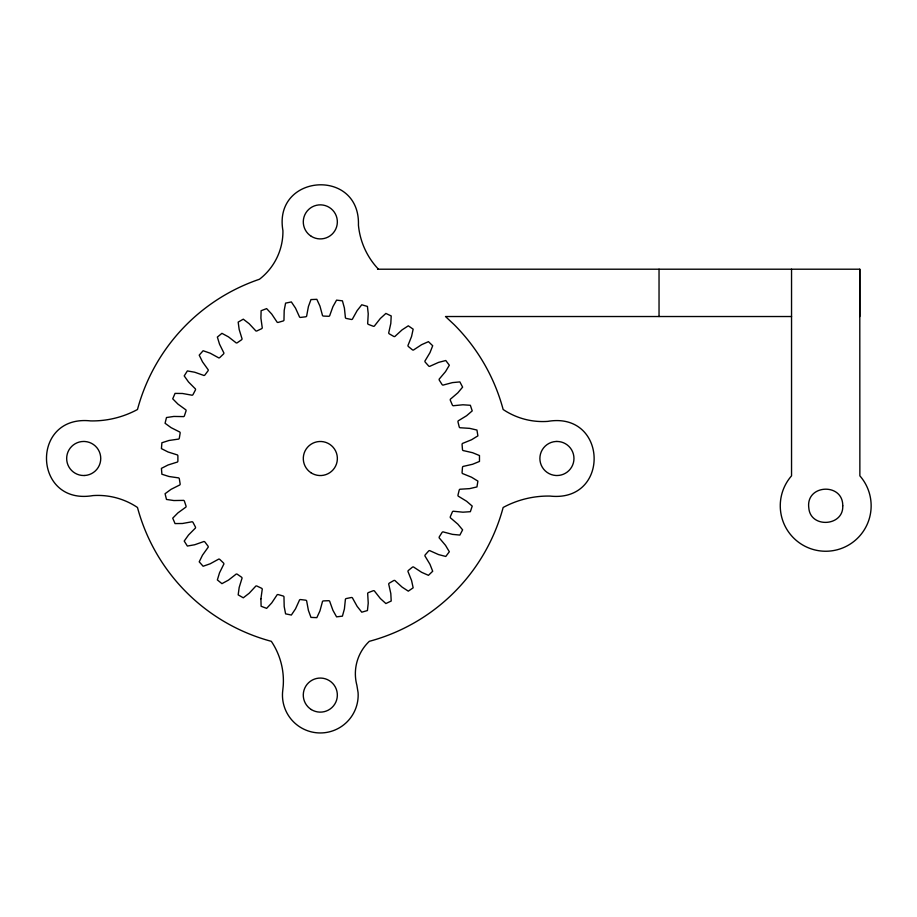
<?xml version="1.0" encoding="UTF-8"?>
<svg xmlns="http://www.w3.org/2000/svg" width="917" height="917" viewBox="0 0 917 917"><rect width="100%" height="100%" fill="white"/><g stroke="black" fill="none" stroke-linecap="round" stroke-linejoin="round"><path stroke-width="1.38" d="M377.552 269.208L859.779 269.208L859.871 475.843A45.449 45.449 0 0 1 857.131 538.634A45.449 45.449 0 0 1 794.282 538.634A45.449 45.449 0 0 1 791.543 475.843L791.543 269.208M791.543 316.525L445.49 316.525L454.156 324.641A189.28 189.28 0 0 1 503.146 409.498A70.93 70.93 0 0 0 547.724 421.384C607.788 411.137 610.596 502.654 550.017 496.074A94.772 94.772 0 0 0 503.146 507.479A189.28 189.28 0 0 1 369.31 641.327A44.646 44.646 0 0 0 356.885 685.297L358.088 692.622A37.861 37.861 0 0 1 320.32 732.958A37.861 37.861 0 0 1 282.539 692.622L283.215 685.905A70.93 70.93 0 0 0 271.329 641.327A189.28 189.28 0 0 1 137.481 507.479A70.93 70.93 0 0 0 92.904 495.593C32.806 505.84 30.066 414.301 90.611 420.903A94.772 94.772 0 0 0 137.481 409.498A189.28 189.28 0 0 1 259.465 279.249A60.316 60.316 0 0 0 282.929 230.671C272.876 173.84 360.347 167.364 358.432 225.124A74.094 74.094 0 0 0 378.446 269.208M859.779 269.208L859.779 316.525M659.036 269.208L659.036 316.525M260.909 598.824L261.116 606.263L266.629 608.361L271.719 602.928L276.739 595.385A1.215 1.215 0 0 1 278.264 594.594L283.112 595.993A1.215 1.215 0 0 1 283.983 597.483L284.19 606.538L285.588 613.851L291.365 615.032L295.515 608.854L299.263 600.601A1.215 1.215 0 0 1 300.638 599.569L305.648 600.177A1.215 1.215 0 0 1 306.748 601.506L308.41 610.413L310.966 617.405L316.846 617.645L319.953 610.882L322.325 602.137A1.215 1.215 0 0 1 323.529 600.899L328.573 600.704A1.215 1.215 0 0 1 329.868 601.839L332.94 610.355L336.573 616.854L342.419 616.144L344.402 608.968L345.342 599.959A1.215 1.215 0 0 1 346.328 598.537L351.268 597.529A1.215 1.215 0 0 1 352.736 598.446L357.137 606.366L361.768 612.189L367.43 610.55L368.233 603.145L367.717 594.113A1.215 1.215 0 0 1 368.462 592.554L373.173 590.766A1.215 1.215 0 0 1 374.766 591.431L380.372 598.549L385.885 603.546L391.204 601.025L390.814 593.597L388.854 584.748A1.215 1.215 0 0 1 389.347 583.097L393.714 580.576A1.215 1.215 0 0 1 395.387 580.977L402.07 587.098L408.306 591.156L413.154 587.808L411.573 580.53L408.225 572.116A1.215 1.215 0 0 1 408.432 570.408L412.341 567.222A1.215 1.215 0 0 1 414.06 567.348L421.637 572.311L428.445 575.326L432.698 571.245L429.97 564.31L425.305 556.55A1.215 1.215 0 0 1 425.247 554.819L428.594 551.048A1.215 1.215 0 0 1 430.314 550.899L438.578 554.59L445.788 556.459L449.33 551.747L445.524 545.351L439.679 538.439A1.215 1.215 0 0 1 439.346 536.743L442.04 532.479A1.215 1.215 0 0 1 443.713 532.055L452.471 534.37L459.875 535.07L462.615 529.854L457.835 524.146L450.958 518.254A1.215 1.215 0 0 1 450.35 516.638L452.333 511.995A1.215 1.215 0 0 1 453.915 511.308L462.925 512.19L470.352 511.686L472.221 506.104L466.581 501.232L458.855 496.521A1.215 1.215 0 0 1 457.996 495.02L459.199 490.125A1.215 1.215 0 0 1 460.655 489.197L469.699 488.623L476.943 486.927L477.895 481.116L471.544 477.218L463.154 473.802A1.215 1.215 0 0 1 462.076 472.461L462.477 467.441A1.215 1.215 0 0 1 463.761 466.283L472.599 464.266L479.476 461.434L479.476 455.543L472.599 452.711L463.761 450.694A1.215 1.215 0 0 1 462.477 449.548L462.076 444.516A1.215 1.215 0 0 1 463.154 443.175L471.544 439.759L477.895 435.862L476.943 430.05L469.699 428.365L460.655 427.78A1.215 1.215 0 0 1 459.199 426.852L457.996 421.958A1.215 1.215 0 0 1 458.855 420.456L466.581 415.745L472.221 410.885L470.352 405.291L462.925 404.787L453.915 405.669A1.215 1.215 0 0 1 452.333 404.982L450.35 400.339A1.215 1.215 0 0 1 450.958 398.723L457.835 392.831L462.615 387.134L459.875 381.908L452.471 382.607L443.713 384.922A1.215 1.215 0 0 1 442.04 384.498L439.346 380.234A1.215 1.215 0 0 1 439.679 378.549L445.524 371.626L449.33 365.23L445.788 360.519L438.578 362.387L430.314 366.078A1.215 1.215 0 0 1 428.594 365.929L425.247 362.158A1.215 1.215 0 0 1 425.305 360.438L429.97 352.667L432.698 345.743L428.445 341.663L421.637 344.666L414.06 349.629A1.215 1.215 0 0 1 412.341 349.767L408.432 346.569A1.215 1.215 0 0 1 408.225 344.861L411.573 336.447L413.154 329.169L408.306 325.822L402.07 329.879L395.387 336A1.215 1.215 0 0 1 393.714 336.401L389.347 333.88A1.215 1.215 0 0 1 388.854 332.229L390.814 323.392L391.204 315.952L385.885 313.431L380.372 318.44L374.766 325.546A1.215 1.215 0 0 1 373.173 326.211L368.462 324.423A1.215 1.215 0 0 1 367.717 322.876L368.233 313.832L367.43 306.427L361.768 304.788L357.137 310.611L352.736 318.531A1.215 1.215 0 0 1 351.268 319.448L346.328 318.44A1.215 1.215 0 0 1 345.342 317.03L344.402 308.02L342.419 300.833L336.573 300.134L332.94 306.622L329.868 315.15A1.215 1.215 0 0 1 328.573 316.285L323.529 316.078A1.215 1.215 0 0 1 322.325 314.84L319.953 306.106L316.846 299.332L310.966 299.572L308.41 306.565L306.748 315.471A1.215 1.215 0 0 1 305.648 316.801L300.638 317.408A1.215 1.215 0 0 1 299.263 316.376L295.515 308.135L291.365 301.945L285.588 303.126L284.19 310.439L283.983 319.494A1.215 1.215 0 0 1 283.112 320.984L278.264 322.394A1.215 1.215 0 0 1 276.739 321.592L271.719 314.061L266.629 308.616L261.116 310.714L260.909 318.153L262.159 327.128A1.215 1.215 0 0 1 261.54 328.733L256.978 330.899A1.215 1.215 0 0 1 255.339 330.361L249.172 323.724L243.28 319.173L238.179 322.119L239.177 329.501L241.836 338.155A1.215 1.215 0 0 1 241.48 339.84L237.331 342.706A1.215 1.215 0 0 1 235.623 342.442L228.482 336.883L221.937 333.341L217.363 337.066L219.53 344.184L223.553 352.3A1.215 1.215 0 0 1 223.473 354.031L219.839 357.515A1.215 1.215 0 0 1 218.108 357.527L210.165 353.183L203.127 350.741L199.218 355.143L202.497 361.837L207.769 369.196A1.215 1.215 0 0 1 207.964 370.915L204.938 374.95A1.215 1.215 0 0 1 203.242 375.225L194.691 372.222L187.366 370.927L184.214 375.913L188.524 381.988L194.908 388.407A1.215 1.215 0 0 1 195.378 390.069L193.029 394.539A1.215 1.215 0 0 1 191.401 395.089L182.483 393.485L175.044 393.393L172.728 398.815L177.955 404.11L185.291 409.429A1.215 1.215 0 0 1 186.013 410.999L184.42 415.779A1.215 1.215 0 0 1 182.896 416.593L173.84 416.444L166.481 417.533L165.071 423.264L171.078 427.654L179.17 431.735A1.215 1.215 0 0 1 180.133 433.156L179.331 438.131A1.215 1.215 0 0 1 177.955 439.174L168.992 440.481L161.896 442.751L161.426 448.619L168.063 451.989L176.706 454.717A1.215 1.215 0 0 1 177.887 455.967L177.887 461.01A1.215 1.215 0 0 1 176.706 462.26L168.063 464.988L161.426 468.358L161.896 474.238L168.992 476.496L177.955 477.803A1.215 1.215 0 0 1 179.331 478.846L180.133 483.821A1.215 1.215 0 0 1 179.17 485.253L171.078 489.323L165.071 493.724L166.481 499.444L173.84 500.544L182.896 500.395A1.215 1.215 0 0 1 184.42 501.198L186.013 505.989A1.215 1.215 0 0 1 185.291 507.548L177.955 512.867L172.728 518.162L175.044 523.584L182.483 523.492L191.401 521.888A1.215 1.215 0 0 1 193.029 522.449L195.378 526.908A1.215 1.215 0 0 1 194.908 528.57L188.524 535.001L184.214 541.064L187.366 546.051L194.691 544.755L203.242 541.752A1.215 1.215 0 0 1 204.938 542.039L207.964 546.062A1.215 1.215 0 0 1 207.769 547.781L202.497 555.152L199.218 561.834L203.127 566.247L210.165 563.795L218.108 559.45A1.215 1.215 0 0 1 219.839 559.462L223.473 562.958A1.215 1.215 0 0 1 223.553 564.677L219.53 572.793L217.363 579.922L221.937 583.648L228.482 580.106L235.623 574.535A1.215 1.215 0 0 1 237.331 574.271L241.48 577.137A1.215 1.215 0 0 1 241.836 578.822L239.177 587.476L238.179 594.858L243.28 597.804L249.172 593.253L255.339 586.616A1.215 1.215 0 0 1 256.978 586.078L261.54 588.244A1.215 1.215 0 0 1 262.159 589.849L260.909 598.824M842.746 505.806C843.823 526.381 810.433 528.57 808.817 508.029C805.458 484.222 843.124 482.422 842.746 505.806M556.917 441.455L555.805 441.49A17.033 17.033 0 0 0 539.884 458.489A17.033 17.033 0 0 0 555.805 475.487L556.917 475.522A17.033 17.033 0 0 0 573.962 458.489A17.033 17.033 0 0 0 556.917 441.455M84.823 475.487L83.711 475.522A17.033 17.033 0 0 1 66.666 458.489A17.033 17.033 0 0 1 83.711 441.455L84.823 441.49A17.033 17.033 0 0 1 100.744 458.489A17.033 17.033 0 0 1 84.823 475.487M311.322 236.345A17.033 17.033 0 0 0 337.341 222.441A17.033 17.033 0 0 0 312.284 206.864A17.033 17.033 0 0 0 311.322 236.345M311.322 709.563A17.033 17.033 0 0 0 337.341 695.659A17.033 17.033 0 0 0 312.284 680.07A17.033 17.033 0 0 0 311.322 709.563M310.863 472.679A17.033 17.033 0 0 0 337.33 459.623A17.033 17.033 0 0 0 312.789 443.243A17.033 17.033 0 0 0 310.863 472.679"/></g></svg>
